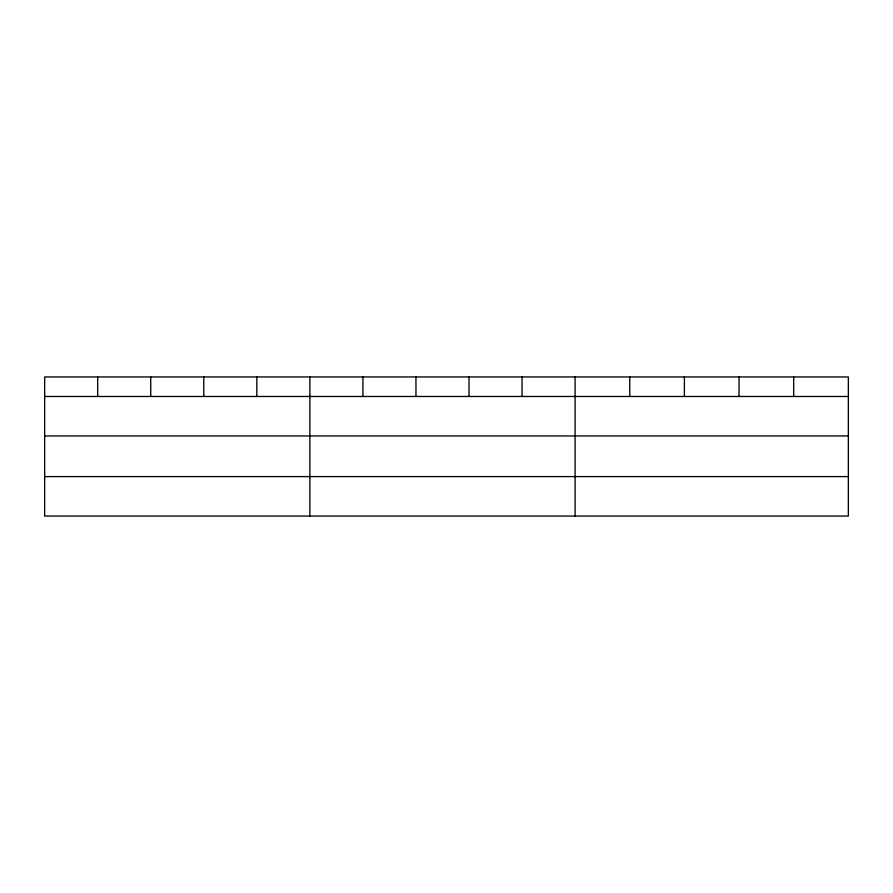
<?xml version="1.0" encoding="UTF-8"?>
<svg xmlns="http://www.w3.org/2000/svg" width="893" height="893" viewBox="0 0 893 893"><rect width="100%" height="100%" fill="white"/><g stroke="black" fill="none" stroke-linecap="round" stroke-linejoin="round"><path stroke-width="1.34" d="M848.35 435.94L848.35 376.946L44.65 376.946L44.65 516.054L848.35 516.054L848.35 435.94L44.65 435.94M44.65 396.481L848.35 396.481M44.65 476.594L848.35 476.594M793.698 376.946L793.698 396.481M739.047 376.946L739.047 396.481M684.395 376.946L684.395 396.481M629.744 376.946L629.744 396.481M575.092 376.946L575.092 516.054M522.048 376.946L522.048 396.481M469.004 376.946L469.004 396.481M415.959 376.946L415.959 396.481M362.915 376.946L362.915 396.481M309.871 376.946L309.871 516.054M256.827 376.946L256.827 396.481M203.783 376.946L203.783 396.481M150.738 376.946L150.738 396.481M97.694 376.946L97.694 396.481"/></g></svg>
